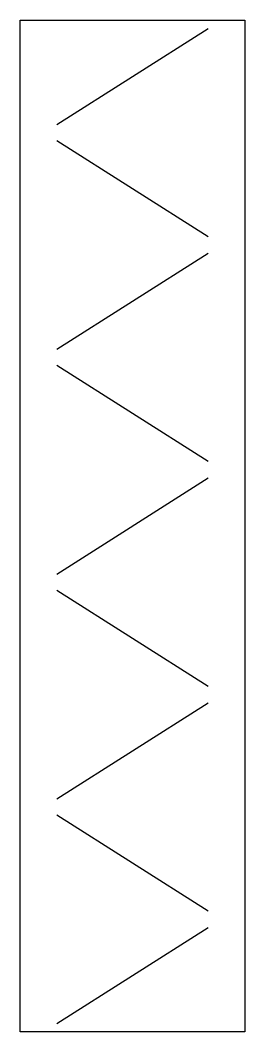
# Model space of a CAD drawing. Header units: millimetres. Extents: x -100 to 100, y -450 to 450.
import ezdxf

# ---------------------------------------------------------------- set-up
doc = ezdxf.new("R2010")
doc.units = ezdxf.units.MM

msp = doc.modelspace()

# ---------------------------------------------------------------- linework, layer by layer
at = {"color": 0, "linetype": 'ByBlock', "lineweight": -2}
for p, q in [((-100, 450), (100, 450)), ((-100, -450), (-100, 450)), ((100, 450), (100, -450)), ((-67.46, 357.25), (67.46, 442.75)), ((67.46, 257.25), (-67.46, 342.75)), ((-67.46, 157.25), (67.46, 242.75)), ((67.46, 57.25), (-67.46, 142.75)), ((-67.46, -42.75), (67.46, 42.75)), ((67.46, -142.75), (-67.46, -57.25)), ((-67.46, -242.75), (67.46, -157.25)), ((67.46, -342.75), (-67.46, -257.25)), ((-67.46, -442.75), (67.46, -357.25)), ((100, -450), (-100, -450))]:
    msp.add_line(p, q, dxfattribs=at)

doc.saveas('drawing.dxf')
